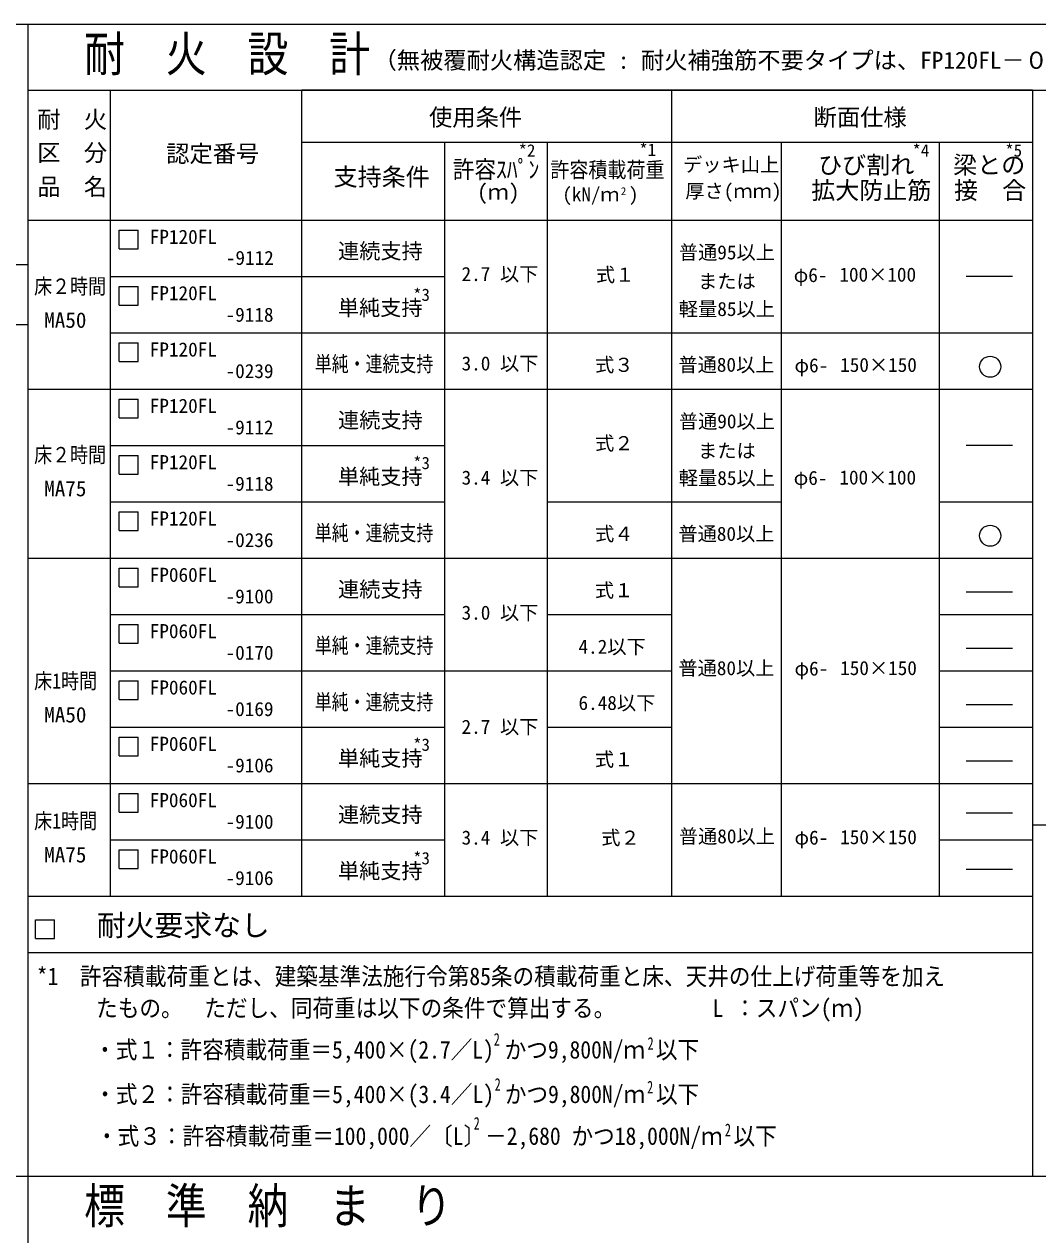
# Model space of a CAD drawing. Units: millimetres, scale not verified. Extents: x -2848 to 2848, y -2045 to 2045.
# Drawn here: x -58 to 1291, y 433 to 2045 of the extents above; entities that cross this region are included whole.
import ezdxf
from ezdxf.enums import TextEntityAlignment as Align

# ---------------------------------------------------------------- set-up
doc = ezdxf.new("R2010")
doc.units = ezdxf.units.MM
doc.header["$LTSCALE"] = 8
for name, color, linetype, lineweight in [('0-0_特記', 4, 'Continuous', 9), ('0-4_16', 7, 'Continuous', 18), ('0-5_32', 4, 'Continuous', 9)]:
    doc.layers.add(name, color=color, linetype=linetype, lineweight=lineweight)
doc.layers.add('0-8_80', color=7, linetype='Continuous')
doc.styles.add('ＭＳ ゴシック', font='')
doc.styles.get('ＭＳ ゴシック').set_extended_font_data('MS Gothic')

msp = doc.modelspace()

# ---------------------------------------------------------------- linework, layer by layer
at = {"layer": '0-0_特記', "color": 2, "lineweight": 18}
for p, q in [((-53.403, 2044.544), (-53.403, -1835.456)), ((-53.403, 1956.53), (2848.301, 1956.53)), ((1284.224, 1956.53), (1284.224, 510.846)), ((1284.224, 978.582), (2848.301, 978.582)), ((-1313.403, 510.846), (2848.301, 510.846))]:
    msp.add_line(p, q, dxfattribs=at)
at = {"layer": '0-0_特記', "color": 3, "lineweight": 18}
for p, q in [((56.597, 883.531), (56.597, 1956.53)), ((1284.224, 1956.53), (311.597, 1956.53)), ((311.597, 883.531), (311.597, 1956.53)), ((804.178, 883.531), (804.178, 1956.53)), ((311.597, 1887.68), (1284.224, 1887.68)), ((501.81, 883.531), (501.81, 1887.68)), ((638.65, 883.531), (638.65, 1887.68)), ((949.969, 883.531), (949.969, 1887.68)), ((1160.649, 883.531), (1160.649, 1887.68)), ((1257.472, 1708.531), (1196.121, 1708.531)), ((1257.472, 1483.531), (1196.121, 1483.531)), ((1257.472, 1288.531), (1196.121, 1288.531)), ((1257.472, 1213.531), (1196.121, 1213.531)), ((1257.472, 1138.531), (1196.121, 1138.531)), ((1257.472, 1063.531), (1196.121, 1063.531)), ((1257.472, 994.276), (1196.121, 994.276)), ((1257.472, 919.276), (1196.121, 919.276))]:
    msp.add_line(p, q, dxfattribs=at)
at = {"layer": '0-0_特記', "color": 7, "lineweight": 18}
for p, q in [((-53.403, 1783.531), (1284.224, 1783.531)), ((56.597, 1708.531), (501.81, 1708.531)), ((56.597, 1633.531), (638.65, 1633.531)), ((638.65, 1633.531), (1284.224, 1633.531)), ((-53.403, 1558.531), (1284.224, 1558.531)), ((56.597, 1483.531), (501.81, 1483.531)), ((56.597, 1408.531), (501.81, 1408.531)), ((638.65, 1408.531), (949.969, 1408.531)), ((1160.649, 1408.531), (1284.224, 1408.531)), ((-53.403, 1333.531), (1284.224, 1333.531)), ((56.597, 1258.531), (501.81, 1258.531)), ((638.65, 1258.531), (804.178, 1258.531)), ((1160.649, 1258.531), (1284.224, 1258.531)), ((56.597, 1183.531), (804.178, 1183.531)), ((1160.649, 1183.531), (1284.224, 1183.531)), ((56.597, 1108.531), (501.81, 1108.531)), ((638.65, 1108.531), (804.178, 1108.531)), ((1160.649, 1108.531), (1284.224, 1108.531)), ((-53.403, 1033.531), (1284.224, 1033.531)), ((56.597, 958.531), (501.81, 958.531)), ((56.597, 958.531), (501.81, 958.531)), ((1160.649, 958.531), (1284.224, 958.531)), ((-53.403, 883.531), (1284.224, 883.531)), ((-53.403, 808.531), (1284.224, 808.531)), ((-53.403, 510.846), (1284.224, 510.846))]:
    msp.add_line(p, q, dxfattribs=at)
at = {"layer": '0-0_特記'}
for p, q in [((68.31, 1745.271), (68.31, 1770.271)), ((68.31, 1770.271), (93.31, 1770.271)), ((93.31, 1745.271), (93.31, 1770.271)), ((68.31, 1745.271), (93.31, 1745.271)), ((68.31, 1670.271), (68.31, 1695.271)), ((68.31, 1695.271), (93.31, 1695.271)), ((93.31, 1670.271), (93.31, 1695.271)), ((68.31, 1670.271), (93.31, 1670.271)), ((68.31, 1595.271), (68.31, 1620.271)), ((68.31, 1620.271), (93.31, 1620.271)), ((93.31, 1595.271), (93.31, 1620.271)), ((68.31, 1595.271), (93.31, 1595.271)), ((68.31, 1520.271), (68.31, 1545.271)), ((68.31, 1545.271), (93.31, 1545.271)), ((93.31, 1520.271), (93.31, 1545.271)), ((68.31, 1520.271), (93.31, 1520.271)), ((68.31, 1445.271), (68.31, 1470.271)), ((68.31, 1470.271), (93.31, 1470.271)), ((93.31, 1445.271), (93.31, 1470.271)), ((68.31, 1445.271), (93.31, 1445.271)), ((68.31, 1370.271), (68.31, 1395.271)), ((68.31, 1395.271), (93.31, 1395.271)), ((93.31, 1370.271), (93.31, 1395.271)), ((68.31, 1370.271), (93.31, 1370.271)), ((68.31, 1295.271), (68.31, 1320.271)), ((68.31, 1320.271), (93.31, 1320.271)), ((93.31, 1295.271), (93.31, 1320.271)), ((68.31, 1295.271), (93.31, 1295.271)), ((68.31, 1220.271), (68.31, 1245.271)), ((68.31, 1245.271), (93.31, 1245.271)), ((93.31, 1220.271), (93.31, 1245.271)), ((68.31, 1220.271), (93.31, 1220.271)), ((68.31, 1145.271), (68.31, 1170.271)), ((68.31, 1170.271), (93.31, 1170.271)), ((93.31, 1145.271), (93.31, 1170.271)), ((68.31, 1145.271), (93.31, 1145.271)), ((68.31, 1070.271), (68.31, 1095.271)), ((68.31, 1095.271), (93.31, 1095.271)), ((93.31, 1070.271), (93.31, 1095.271)), ((68.31, 1070.271), (93.31, 1070.271)), ((68.31, 995.271), (68.31, 1020.271)), ((68.31, 1020.271), (93.31, 1020.271)), ((93.31, 995.271), (93.31, 1020.271)), ((68.31, 995.271), (93.31, 995.271)), ((68.31, 920.271), (68.31, 945.271)), ((68.31, 945.271), (93.31, 945.271)), ((93.31, 920.271), (93.31, 945.271)), ((68.31, 920.271), (93.31, 920.271)), ((-42.969, 827.031), (-42.969, 852.031)), ((-42.969, 852.031), (-17.969, 852.031)), ((-17.969, 827.031), (-17.969, 852.031)), ((-42.969, 827.031), (-17.969, 827.031))]:
    msp.add_line(p, q, dxfattribs=at)
at = {"layer": '0-0_特記', "color": 7, "lineweight": 18}
for centre in [(1227.927, 1588.531), (1227.927, 1363.531)]:
    msp.add_circle(centre, 14, dxfattribs=at)
at = {"layer": '0-4_16'}
msp.add_line((-2848.301, 2044.544), (2848.301, 2044.544), dxfattribs=at)
at = {"layer": '0-5_32', "color": 7, "lineweight": 18}
msp.add_line((-2848.301, 1724.651), (-53.403, 1724.651), dxfattribs=at)
at = {"layer": '0-5_32', "color": 2, "lineweight": 18}
msp.add_line((-2848.301, 1644.651), (-53.403, 1644.651), dxfattribs=at)

# ---------------------------------------------------------------- texts
at = {"layer": '0-0_特記', "color": 7, "style": 'ＭＳ ゴシック'}
for s, height, p in [('（無被覆耐火構造認定 : 耐火補強筋不要タイプは、FP120FL－０２３９、－０２３６、FP060FL－0169、－0170）', 22.71, (406.876, 1978.413)), ('使用条件', 22.71, (480.834, 1902.483)), ('断面仕様', 22.71, (992.85, 1902.483)), ('耐\u3000火', 22.71, (-40.772, 1899.596)), ('区\u3000分', 22.71, (-40.772, 1855.415)), ('認定番号', 22.71, (130.864, 1854.038)), ('*2', 16.42, (600.062, 1863.358)), ('*1', 16.42, (760.806, 1864.37)), ('*4', 16.42, (1124.473, 1863.358)), ('*5', 16.42, (1248.049, 1863.358)), ('デッキ山上', 18.77, (818.983, 1842.566)), ('ひび割れ', 23.46, (998.87, 1838.395)), ('梁との', 23.46, (1178.609, 1838.395)), ('支持条件', 23.46, (353.738, 1822.55)), ('品\u3000名', 22.71, (-40.772, 1809.972)), ('拡大防止筋', 23.46, (989.618, 1804.685)), ('接\u3000合', 23.46, (1179.906, 1804.685)), ('(ｍ)', 20.65, (544.894, 1804.654)), ('(kN/ｍ )', 18.58, (658.362, 1803.09)), ('2', 10.32, (736.298, 1814.046)), ('厚さ(ｍｍ)', 18.77, (822.068, 1807.472)), ('FP120FL', 18.77, (108.954, 1746.466)), ('-9112', 18.77, (210.258, 1718.413)), ('連続支持', 20.65, (359.766, 1726.05)), ('普通95以上', 18.77, (813.397, 1725.799)), ('2.7 以下', 18.77, (524.127, 1696.966)), ('式１', 18.77, (702.991, 1695.976)), ('または', 18.77, (838.997, 1687.209)), ('φ6-', 18.77, (966.347, 1695.582)), ('100×100', 18.77, (1027.166, 1696.162)), ('FP120FL', 18.77, (108.954, 1671.466)), ('*3', 16.42, (459.643, 1671.207)), ('単純支持', 20.65, (359.458, 1650.554)), ('軽量85以上', 18.77, (813.397, 1650.384)), ('MA50', 20.65, (-31.582, 1634.108)), ('-9118', 18.77, (209.919, 1642.754)), ('FP120FL', 18.77, (108.954, 1596.466)), ('3.0 以下', 18.77, (524.127, 1577.91)), ('式３', 18.77, (701.826, 1576.041)), ('普通80以上', 18.77, (812.772, 1576.17)), ('φ6-', 18.77, (967.389, 1575.384)), ('150×150', 18.77, (1028.207, 1575.962)), ('-0239', 18.77, (209.919, 1567.754)), ('FP120FL', 18.77, (108.954, 1521.466)), ('-9112', 18.77, (209.919, 1492.754)), ('連続支持', 20.65, (359.766, 1500.887)), ('普通90以上', 18.77, (813.397, 1500.808)), ('式２', 18.77, (701.826, 1471.689)), ('または', 18.77, (838.997, 1461.662)), ('FP120FL', 18.77, (108.954, 1446.466)), ('*3', 16.42, (459.643, 1447.287)), ('単純支持', 20.65, (359.526, 1425.73)), ('3.4 以下', 18.77, (524.127, 1425.886)), ('軽量85以上', 18.77, (813.397, 1425.402)), ('MA75', 20.65, (-31.558, 1409.81)), ('-9118', 18.77, (209.919, 1417.754)), ('φ6-', 18.77, (966.347, 1425.47)), ('100×100', 18.77, (1027.166, 1426.049)), ('FP120FL', 18.77, (108.954, 1371.466)), ('式４', 18.77, (701.826, 1351.041)), ('普通80以上', 18.77, (812.772, 1351.076)), ('-0236', 18.77, (209.919, 1342.754)), ('FP060FL', 18.77, (108.954, 1296.466)), ('-9100', 18.77, (209.919, 1267.754)), ('連続支持', 20.65, (359.588, 1275.637)), ('式１', 18.77, (701.601, 1275.921)), ('3.0 以下', 18.77, (524.127, 1246.096)), ('FP060FL', 18.77, (108.954, 1221.466)), ('4.2以下', 18.77, (679.834, 1200.731)), ('-0170', 18.77, (209.919, 1192.754)), ('普通80以上', 18.77, (812.772, 1172.222)), ('φ6-', 18.77, (967.389, 1171.726)), ('150×150', 18.77, (1028.207, 1172.305)), ('FP060FL', 18.77, (108.954, 1146.466)), ('6.48以下', 18.77, (679.834, 1125.932)), ('MA50', 20.65, (-31.558, 1108.704)), ('-0169', 18.77, (209.919, 1117.754)), ('2.7 以下', 18.77, (524.127, 1094.082)), ('FP060FL', 18.77, (108.954, 1071.466)), ('単純支持', 20.65, (359.526, 1050.663)), ('*3', 16.42, (459.643, 1072.221)), ('-9106', 18.77, (209.919, 1042.754)), ('式１', 18.77, (701.601, 1050.826)), ('FP060FL', 18.77, (108.954, 996.466)), ('連続支持', 20.65, (359.588, 975.746)), ('-9100', 18.77, (209.919, 967.754)), ('3.4 以下', 18.77, (524.127, 946.618)), ('式２', 18.77, (710.123, 946.438)), ('普通80以上', 18.77, (813.397, 948.32)), ('φ6-', 18.77, (967.389, 946.633)), ('150×150', 18.77, (1028.207, 947.211)), ('MA75', 20.65, (-31.558, 922.287)), ('FP060FL', 18.77, (108.954, 921.466)), ('*3', 16.42, (459.643, 921.047)), ('単純支持', 20.65, (359.526, 900.766)), ('-9106', 18.77, (209.919, 892.754)), ('\u3000   耐火要求なし', 28.15, (-57.454, 822.259))]:
    msp.add_text(s, height=height, dxfattribs=at).set_placement(p, align=Align.BOTTOM_LEFT)
for s, height, width, p in [('許容ｽﾊﾟﾝ', 23.46, 0.9, (512.384, 1832.412)), ('許容積載荷重', 20.65, 0.9, (642.21, 1834.178)), ('\u3000 床２時間', 20.65, 0.85, (-80.877, 1679.108)), ('単純・連続支持', 20.65, 0.8, (328.728, 1575.84)), ('\u3000 床２時間', 20.65, 0.85, (-80.853, 1454.81)), ('単純・連続支持', 20.65, 0.8, (328.728, 1350.81)), ('単純・連続支持', 20.65, 0.8, (328.728, 1200.773)), ('\u3000 床1時間', 20.65, 0.85, (-80.853, 1153.704)), ('単純・連続支持', 20.65, 0.8, (328.728, 1125.602)), ('\u3000 床1時間', 20.65, 0.85, (-80.853, 967.287)), ('*1\u3000許容積載荷重とは、建築基準法施行令第85条の積載荷重と床、天井の仕上げ荷重等を加え', 23.46, 0.9, (-41.455, 758.118)), ('たもの。\u3000ただし、同荷重は以下の条件で算出する。\u3000\u3000\u3000\u3000 L ：スパン(ｍ)', 23.46, 0.9, (37.573, 715.893)), ('・式１：許容積載荷重＝5,400×(2.7／L) かつ9,800N/ｍ 以下', 23.46, 0.9, (34.838, 660.406)), ('2', 16.89, 0.7, (567.009, 679.445)), ('2', 16.89, 0.7, (771.768, 673.993)), ('・式２：許容積載荷重＝5,400×(3.4／L) かつ9,800N/ｍ 以下', 23.46, 0.9, (35.006, 601.142)), ('2', 16.89, 0.7, (568.221, 619.472)), ('2', 16.89, 0.7, (771.162, 615.837)), ('2', 16.89, 0.7, (540.273, 567.582)), ('2', 16.89, 0.7, (874.753, 558.892)), ('・式３：許容積載荷重＝100,000／〔L〕－2,680 かつ18,000N/ｍ 以下', 23.46, 0.9, (37.392, 545.466))]:
    msp.add_text(s, height=height, dxfattribs=dict(at, width=width)).set_placement(p, align=Align.BOTTOM_LEFT)
at = {"layer": '0-8_80', "style": 'ＭＳ ゴシック', "width": 0.85}
for s, p in [('耐\u3000火\u3000設\u3000計', (21.551, 1967.573)), ('標\u3000準\u3000納\u3000ま\u3000り', (21.551, 433.875))]:
    msp.add_text(s, height=46.92, dxfattribs=at).set_placement(p, align=Align.BOTTOM_LEFT)

doc.saveas('drawing.dxf')
